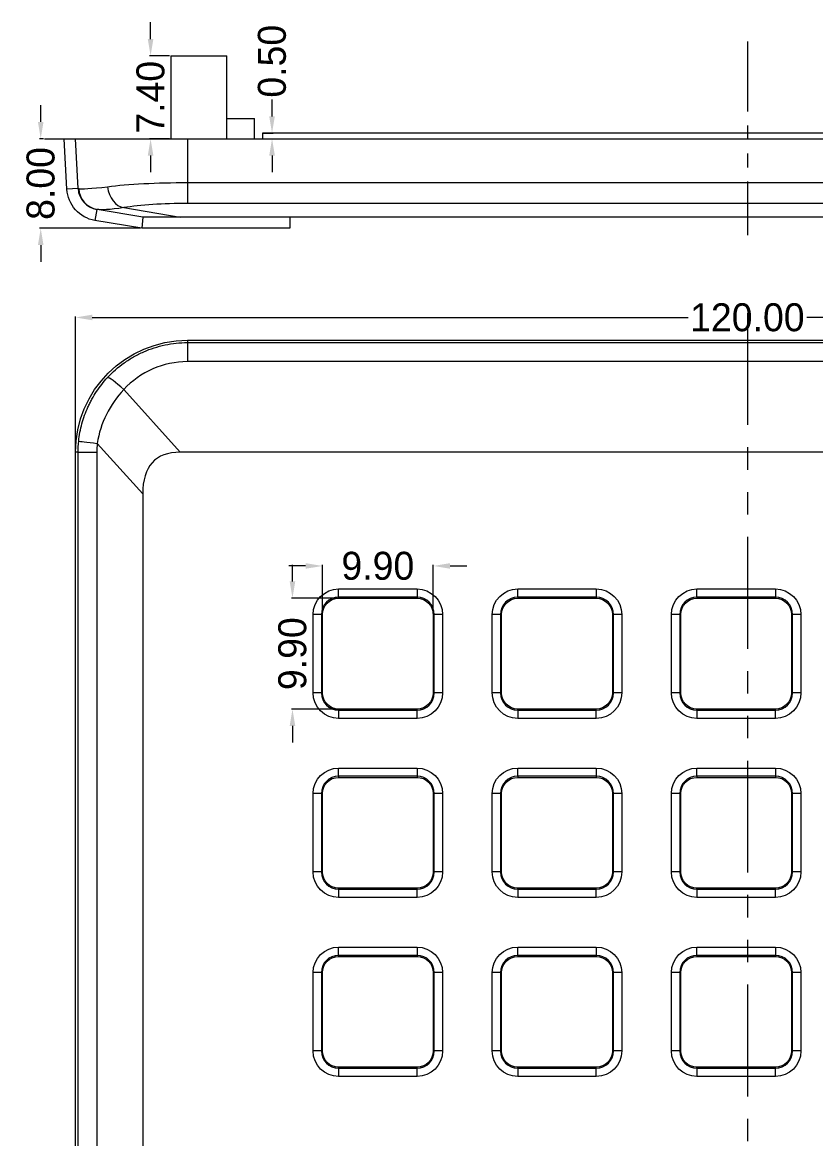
# Model space of a CAD drawing. Extents: x 18 to 718, y 389 to 747.
# Drawn here: x 23.6 to 94.5, y 642.2 to 742 of the extents above; entities that cross this region are included whole.
import ezdxf

# ---------------------------------------------------------------- set-up
doc = ezdxf.new("R2010")
doc.units = 0
doc.header["$MEASUREMENT"] = 0
doc.linetypes.add('PHANTOM', pattern=[2.5, 1.25, -0.25, 0.25, -0.25, 0.25, -0.25])
doc.layers.add('10', color=7, linetype='Continuous')
doc.dimstyles.new('1', dxfattribs={"dimtxt": 2.5, "dimasz": 1.5, "dimexe": 0.1, "dimexo": 0.1, "dimgap": 0.09, "dimtad": 0, "dimzin": 0, "dimdsep": 46, "dimtxsty": 'Standard', "dimcen": 0, "dimclrd": 4, "dimclre": 4, "dimclrt": 3, "dimadec": 1, "dimazin": 0, "dimtfac": 1, "dimtofl": 0, "dimtmove": 0, "dimatfit": 3, "dimfxl": 0, "dimtolj": 1, "dimtzin": 0, "dimlwd": 9, "dimlwe": 9, "dimarcsym": 0})

# ---------------------------------------------------------------- blocks, each defined once
blk = doc.blocks.new('*D124')
at = {"color": 4, "linetype": 'Continuous', "lineweight": 9}
for p, q in [((28.352, 703.673), (28.352, 715.715)), ((29.852, 715.615), (83.054, 715.615)), ((146.852, 715.615), (93.651, 715.615)), ((148.352, 693.673), (148.352, 715.715))]:
    blk.add_line(p, q, dxfattribs=at)
for points in [[(29.852, 715.865), (29.852, 715.365), (28.352, 715.615)], [(146.852, 715.865), (146.852, 715.365), (148.352, 715.615)]]:
    blk.add_solid(points, dxfattribs=at)
at = {"layer": 'Defpoints', "color": 0, "linetype": 'Continuous', "lineweight": 9}
for p in [(148.352, 715.615), (28.352, 703.573), (148.352, 693.573)]:
    blk.add_point(p, dxfattribs=at)
at = {"color": 3, "linetype": 'Continuous', "lineweight": 9, "insert": (88.352, 715.615), "char_height": 2.5, "attachment_point": 5}
blk.add_mtext('\\A1;120.00', dxfattribs=at)
blk = doc.blocks.new('*D125')
at = {"color": 4, "linetype": 'Continuous', "lineweight": 9}
for p, q in [((47.728, 692.023), (47.728, 693.523)), ((51.752, 690.523), (47.628, 690.523)), ((51.752, 680.623), (47.628, 680.623)), ((47.728, 679.123), (47.728, 677.623))]:
    blk.add_line(p, q, dxfattribs=at)
for points in [[(47.478, 692.023), (47.978, 692.023), (47.728, 690.523)], [(47.478, 679.123), (47.978, 679.123), (47.728, 680.623)]]:
    blk.add_solid(points, dxfattribs=at)
at = {"layer": 'Defpoints', "color": 0, "linetype": 'Continuous', "lineweight": 9}
for p in [(47.728, 690.523), (51.852, 690.523), (51.852, 680.623)]:
    blk.add_point(p, dxfattribs=at)
at = {"color": 3, "linetype": 'Continuous', "lineweight": 9, "insert": (47.728, 685.573), "char_height": 2.5, "attachment_point": 5, "rotation": 90}
blk.add_mtext('\\A1;9.90', dxfattribs=at)
blk = doc.blocks.new('*D126')
at = {"color": 4, "linetype": 'Continuous', "lineweight": 9}
for p, q in [((48.902, 693.411), (47.402, 693.411)), ((50.402, 689.173), (50.402, 693.511)), ((60.302, 689.173), (60.302, 693.511)), ((61.802, 693.411), (63.302, 693.411))]:
    blk.add_line(p, q, dxfattribs=at)
for points in [[(48.902, 693.661), (48.902, 693.161), (50.402, 693.411)], [(61.802, 693.661), (61.802, 693.161), (60.302, 693.411)]]:
    blk.add_solid(points, dxfattribs=at)
at = {"layer": 'Defpoints', "color": 0, "linetype": 'Continuous', "lineweight": 9}
for p in [(60.302, 693.411), (50.402, 689.073), (60.302, 689.073)]:
    blk.add_point(p, dxfattribs=at)
at = {"color": 3, "linetype": 'Continuous', "lineweight": 9, "insert": (55.352, 693.411), "char_height": 2.5, "attachment_point": 5}
blk.add_mtext('\\A1;9.90', dxfattribs=at)
blk = doc.blocks.new('*D201')
at = {"color": 4, "linetype": 'Continuous', "lineweight": 9}
for p, q in [((25.245, 733.086), (25.245, 734.586)), ((25.484, 731.586), (25.145, 731.586)), ((34.17, 723.586), (25.145, 723.586)), ((25.245, 722.086), (25.245, 720.586))]:
    blk.add_line(p, q, dxfattribs=at)
for points in [[(24.995, 733.086), (25.495, 733.086), (25.245, 731.586)], [(24.995, 722.086), (25.495, 722.086), (25.245, 723.586)]]:
    blk.add_solid(points, dxfattribs=at)
at = {"layer": 'Defpoints', "color": 0, "linetype": 'Continuous', "lineweight": 9}
for p in [(25.584, 731.586), (25.245, 723.586), (34.27, 723.586)]:
    blk.add_point(p, dxfattribs=at)
at = {"color": 3, "linetype": 'Continuous', "lineweight": 9, "insert": (25.245, 727.586), "char_height": 2.5, "attachment_point": 5, "rotation": 90}
blk.add_mtext('\\A1;8.00', dxfattribs=at)
blk = doc.blocks.new('*D202')
at = {"color": 4, "linetype": 'Continuous', "lineweight": 9}
for p, q in [((45.904, 733.586), (45.904, 735.086)), ((45.152, 732.086), (46.004, 732.086)), ((45.152, 731.586), (46.004, 731.586)), ((45.904, 730.086), (45.904, 728.586))]:
    blk.add_line(p, q, dxfattribs=at)
for points in [[(45.654, 733.586), (46.154, 733.586), (45.904, 732.086)], [(45.654, 730.086), (46.154, 730.086), (45.904, 731.586)]]:
    blk.add_solid(points, dxfattribs=at)
at = {"layer": 'Defpoints', "color": 0, "linetype": 'Continuous', "lineweight": 9}
for p in [(45.052, 732.086), (45.052, 731.586), (45.904, 732.086)]:
    blk.add_point(p, dxfattribs=at)
at = {"color": 3, "linetype": 'Continuous', "lineweight": 9, "insert": (45.904, 738.509), "char_height": 2.5, "attachment_point": 5, "rotation": 90}
blk.add_mtext('\\A1;0.50', dxfattribs=at)
blk = doc.blocks.new('*D212')
at = {"color": 4, "linetype": 'Continuous', "lineweight": 9}
for p, q in [((35.057, 740.486), (35.057, 741.986)), ((36.752, 738.986), (34.957, 738.986)), ((36.752, 731.586), (34.957, 731.586)), ((35.057, 730.086), (35.057, 728.586))]:
    blk.add_line(p, q, dxfattribs=at)
for points in [[(34.807, 740.486), (35.307, 740.486), (35.057, 738.986)], [(34.807, 730.086), (35.307, 730.086), (35.057, 731.586)]]:
    blk.add_solid(points, dxfattribs=at)
at = {"layer": 'Defpoints', "color": 0, "linetype": 'Continuous', "lineweight": 9}
for p in [(35.057, 738.986), (36.852, 738.986), (36.852, 731.586)]:
    blk.add_point(p, dxfattribs=at)
at = {"color": 3, "linetype": 'Continuous', "lineweight": 9, "insert": (35.057, 735.286), "char_height": 2.5, "attachment_point": 5, "rotation": 90}
blk.add_mtext('\\A1;7.40', dxfattribs=at)

msp = doc.modelspace()

# ---------------------------------------------------------------- linework, layer by layer
at = {"layer": '10', "color": 1, "linetype": 'PHANTOM', "lineweight": 9, "ltscale": 5}
msp.add_line((88.352, 740.271), (88.352, 722.971), dxfattribs=at)
at = {"layer": '10', "color": 7, "linetype": 'Continuous', "lineweight": 9}
for p, q in [((36.852, 738.986), (39.352, 738.986)), ((36.852, 738.986), (36.852, 731.586)), ((39.352, 738.986), (41.852, 738.986)), ((41.852, 731.586), (41.852, 738.986)), ((41.852, 733.386), (42.352, 733.386)), ((42.352, 733.386), (44.352, 733.386)), ((44.352, 731.586), (44.352, 733.386)), ((27.587, 727.085), (27.351, 731.586)), ((27.351, 731.586), (28.352, 731.586)), ((28.352, 731.586), (38.352, 731.586)), ((28.586, 727.137), (28.352, 731.586)), ((38.352, 731.586), (38.352, 727.673)), ((38.352, 731.586), (115.791, 731.586)), ((45.052, 732.086), (45.052, 731.586)), ((101.352, 732.086), (45.052, 732.086)), ((38.352, 727.673), (38.352, 725.8)), ((38.352, 727.673), (115.791, 727.673)), ((28.586, 727.137), (27.587, 727.085)), ((30.254, 725.269), (30.09, 724.283)), ((30.295, 725.262), (30.254, 725.269)), ((34.352, 724.586), (30.295, 725.262)), ((32.665, 725.426), (37.708, 724.586)), ((115.791, 725.8), (38.352, 725.8)), ((34.27, 723.586), (30.09, 724.283)), ((34.352, 724.586), (34.27, 723.586)), ((37.708, 724.586), (34.352, 724.586)), ((119.787, 724.586), (37.708, 724.586)), ((47.503, 724.586), (47.503, 723.586)), ((47.503, 723.586), (34.27, 723.586)), ((38.352, 713.573), (38.352, 713.367)), ((38.352, 713.573), (115.791, 713.573)), ((38.352, 713.367), (38.352, 711.667)), ((38.352, 713.367), (115.791, 713.367)), ((115.791, 711.667), (38.352, 711.667)), ((32.665, 709.176), (37.708, 703.573)), ((34.352, 699.854), (30.295, 704.362)), ((28.586, 703.573), (28.352, 703.573)), ((28.352, 636.273), (28.352, 703.573)), ((28.586, 703.573), (30.254, 703.573)), ((28.586, 636.273), (28.586, 703.573)), ((30.254, 703.573), (30.254, 636.273)), ((119.787, 703.573), (37.708, 703.573)), ((34.352, 699.854), (34.352, 636.273)), ((51.852, 691.354), (58.852, 691.354)), ((51.852, 690.617), (51.852, 691.354)), ((58.852, 691.354), (58.852, 690.617)), ((67.852, 691.354), (74.852, 691.354)), ((67.852, 690.617), (67.852, 691.354)), ((74.852, 691.354), (74.852, 690.617)), ((83.852, 691.354), (90.852, 691.354)), ((83.852, 690.617), (83.852, 691.354)), ((90.852, 691.354), (90.852, 690.617)), ((58.852, 690.617), (51.852, 690.617)), ((51.852, 690.617), (51.852, 690.523)), ((51.852, 690.523), (58.852, 690.523)), ((58.852, 690.617), (58.852, 690.523)), ((74.852, 690.617), (67.852, 690.617)), ((67.852, 690.617), (67.852, 690.523)), ((67.852, 690.523), (74.852, 690.523)), ((74.852, 690.617), (74.852, 690.523)), ((90.852, 690.617), (83.852, 690.617)), ((83.852, 690.617), (83.852, 690.523)), ((83.852, 690.523), (90.852, 690.523)), ((90.852, 690.617), (90.852, 690.523)), ((49.571, 682.073), (49.571, 689.073)), ((50.308, 689.073), (49.571, 689.073)), ((50.308, 689.073), (50.308, 682.073)), ((50.308, 689.073), (50.402, 689.073)), ((50.402, 682.073), (50.402, 689.073)), ((60.302, 689.073), (60.302, 682.073)), ((60.397, 689.073), (60.302, 689.073)), ((60.397, 682.073), (60.397, 689.073)), ((61.133, 689.073), (60.397, 689.073)), ((61.133, 689.073), (61.133, 682.073)), ((66.308, 689.073), (65.571, 689.073)), ((65.571, 682.073), (65.571, 689.073)), ((66.308, 689.073), (66.308, 682.073)), ((66.308, 689.073), (66.402, 689.073)), ((66.402, 682.073), (66.402, 689.073)), ((76.302, 689.073), (76.302, 682.073)), ((76.397, 689.073), (76.302, 689.073)), ((77.133, 689.073), (76.397, 689.073)), ((76.397, 682.073), (76.397, 689.073)), ((77.133, 689.073), (77.133, 682.073)), ((81.571, 682.073), (81.571, 689.073)), ((82.308, 689.073), (81.571, 689.073)), ((82.308, 689.073), (82.308, 682.073)), ((82.308, 689.073), (82.402, 689.073)), ((82.402, 682.073), (82.402, 689.073)), ((92.302, 689.073), (92.302, 682.073)), ((92.397, 689.073), (92.302, 689.073)), ((92.397, 682.073), (92.397, 689.073)), ((93.133, 689.073), (92.397, 689.073)), ((93.133, 689.073), (93.133, 682.073)), ((50.308, 682.073), (49.571, 682.073)), ((50.308, 682.073), (50.402, 682.073)), ((60.397, 682.073), (60.302, 682.073)), ((61.133, 682.073), (60.397, 682.073)), ((66.308, 682.073), (65.571, 682.073)), ((66.308, 682.073), (66.402, 682.073)), ((76.397, 682.073), (76.302, 682.073)), ((77.133, 682.073), (76.397, 682.073)), ((82.308, 682.073), (81.571, 682.073)), ((82.308, 682.073), (82.402, 682.073)), ((92.397, 682.073), (92.302, 682.073)), ((93.133, 682.073), (92.397, 682.073)), ((51.852, 680.528), (51.852, 680.623)), ((58.852, 680.623), (51.852, 680.623)), ((51.852, 680.528), (51.852, 679.792)), ((51.852, 680.528), (58.852, 680.528)), ((58.852, 680.528), (58.852, 680.623)), ((58.852, 679.792), (58.852, 680.528)), ((74.852, 680.623), (67.852, 680.623)), ((67.852, 680.528), (67.852, 680.623)), ((67.852, 680.528), (67.852, 679.792)), ((67.852, 680.528), (74.852, 680.528)), ((74.852, 680.528), (74.852, 680.623)), ((74.852, 679.792), (74.852, 680.528)), ((90.852, 680.623), (83.852, 680.623)), ((83.852, 680.528), (83.852, 680.623)), ((83.852, 680.528), (83.852, 679.792)), ((83.852, 680.528), (90.852, 680.528)), ((90.852, 680.528), (90.852, 680.623)), ((90.852, 679.792), (90.852, 680.528)), ((58.852, 679.792), (51.852, 679.792)), ((74.852, 679.792), (67.852, 679.792)), ((90.852, 679.792), (83.852, 679.792)), ((51.852, 675.354), (58.852, 675.354)), ((51.852, 674.617), (51.852, 675.354)), ((58.852, 675.354), (58.852, 674.617)), ((67.852, 675.354), (74.852, 675.354)), ((67.852, 674.617), (67.852, 675.354)), ((74.852, 675.354), (74.852, 674.617)), ((83.852, 675.354), (90.852, 675.354)), ((83.852, 674.617), (83.852, 675.354)), ((90.852, 675.354), (90.852, 674.617)), ((58.852, 674.617), (51.852, 674.617)), ((51.852, 674.617), (51.852, 674.523)), ((51.852, 674.523), (58.852, 674.523)), ((58.852, 674.617), (58.852, 674.523)), ((74.852, 674.617), (67.852, 674.617)), ((67.852, 674.617), (67.852, 674.523)), ((67.852, 674.523), (74.852, 674.523)), ((74.852, 674.617), (74.852, 674.523)), ((90.852, 674.617), (83.852, 674.617)), ((83.852, 674.617), (83.852, 674.523)), ((83.852, 674.523), (90.852, 674.523)), ((90.852, 674.617), (90.852, 674.523)), ((49.571, 666.073), (49.571, 673.073)), ((50.308, 673.073), (49.571, 673.073)), ((50.308, 673.073), (50.308, 666.073)), ((50.308, 673.073), (50.402, 673.073)), ((50.402, 666.073), (50.402, 673.073)), ((60.397, 673.073), (60.302, 673.073)), ((60.302, 673.073), (60.302, 666.073)), ((61.133, 673.073), (60.397, 673.073)), ((60.397, 666.073), (60.397, 673.073)), ((61.133, 673.073), (61.133, 666.073)), ((65.571, 666.073), (65.571, 673.073)), ((66.308, 673.073), (65.571, 673.073)), ((66.308, 673.073), (66.308, 666.073)), ((66.308, 673.073), (66.402, 673.073)), ((66.402, 666.073), (66.402, 673.073)), ((76.397, 673.073), (76.302, 673.073)), ((76.302, 673.073), (76.302, 666.073)), ((77.133, 673.073), (76.397, 673.073)), ((76.397, 666.073), (76.397, 673.073)), ((77.133, 673.073), (77.133, 666.073)), ((81.571, 666.073), (81.571, 673.073)), ((82.308, 673.073), (81.571, 673.073)), ((82.308, 673.073), (82.308, 666.073)), ((82.308, 673.073), (82.402, 673.073)), ((82.402, 666.073), (82.402, 673.073)), ((92.397, 673.073), (92.302, 673.073)), ((92.302, 673.073), (92.302, 666.073)), ((93.133, 673.073), (92.397, 673.073)), ((92.397, 666.073), (92.397, 673.073)), ((93.133, 673.073), (93.133, 666.073)), ((50.308, 666.073), (49.571, 666.073)), ((50.308, 666.073), (50.402, 666.073)), ((60.397, 666.073), (60.302, 666.073)), ((61.133, 666.073), (60.397, 666.073)), ((66.308, 666.073), (65.571, 666.073)), ((66.308, 666.073), (66.402, 666.073)), ((76.397, 666.073), (76.302, 666.073)), ((77.133, 666.073), (76.397, 666.073)), ((82.308, 666.073), (81.571, 666.073)), ((82.308, 666.073), (82.402, 666.073)), ((92.397, 666.073), (92.302, 666.073)), ((93.133, 666.073), (92.397, 666.073)), ((58.852, 664.623), (51.852, 664.623)), ((51.852, 664.528), (51.852, 664.623)), ((51.852, 664.528), (51.852, 663.792)), ((51.852, 664.528), (58.852, 664.528)), ((58.852, 664.528), (58.852, 664.623)), ((58.852, 663.792), (58.852, 664.528)), ((74.852, 664.623), (67.852, 664.623)), ((67.852, 664.528), (67.852, 664.623)), ((67.852, 664.528), (67.852, 663.792)), ((67.852, 664.528), (74.852, 664.528)), ((74.852, 664.528), (74.852, 664.623)), ((74.852, 663.792), (74.852, 664.528)), ((83.852, 664.528), (83.852, 664.623)), ((90.852, 664.623), (83.852, 664.623)), ((83.852, 664.528), (83.852, 663.792)), ((83.852, 664.528), (90.852, 664.528)), ((90.852, 664.528), (90.852, 664.623)), ((90.852, 663.792), (90.852, 664.528)), ((58.852, 663.792), (51.852, 663.792)), ((74.852, 663.792), (67.852, 663.792)), ((90.852, 663.792), (83.852, 663.792)), ((51.852, 659.354), (58.852, 659.354)), ((51.852, 658.617), (51.852, 659.354)), ((58.852, 659.354), (58.852, 658.617)), ((67.852, 659.354), (74.852, 659.354)), ((67.852, 658.617), (67.852, 659.354)), ((74.852, 659.354), (74.852, 658.617)), ((83.852, 658.617), (83.852, 659.354)), ((83.852, 659.354), (90.852, 659.354)), ((90.852, 659.354), (90.852, 658.617)), ((58.852, 658.617), (51.852, 658.617)), ((51.852, 658.617), (51.852, 658.523)), ((51.852, 658.523), (58.852, 658.523)), ((58.852, 658.617), (58.852, 658.523)), ((74.852, 658.617), (67.852, 658.617)), ((67.852, 658.617), (67.852, 658.523)), ((67.852, 658.523), (74.852, 658.523)), ((74.852, 658.617), (74.852, 658.523)), ((90.852, 658.617), (83.852, 658.617)), ((83.852, 658.617), (83.852, 658.523)), ((83.852, 658.523), (90.852, 658.523)), ((90.852, 658.617), (90.852, 658.523)), ((50.308, 657.073), (49.571, 657.073)), ((49.571, 650.073), (49.571, 657.073)), ((50.308, 657.073), (50.308, 650.073)), ((50.308, 657.073), (50.402, 657.073)), ((50.402, 650.073), (50.402, 657.073)), ((60.397, 657.073), (60.302, 657.073)), ((60.302, 657.073), (60.302, 650.073)), ((61.133, 657.073), (60.397, 657.073)), ((60.397, 650.073), (60.397, 657.073)), ((61.133, 657.073), (61.133, 650.073)), ((65.571, 650.073), (65.571, 657.073)), ((66.308, 657.073), (65.571, 657.073)), ((66.308, 657.073), (66.308, 650.073)), ((66.308, 657.073), (66.402, 657.073)), ((66.402, 650.073), (66.402, 657.073)), ((76.397, 657.073), (76.302, 657.073)), ((76.302, 657.073), (76.302, 650.073)), ((77.133, 657.073), (76.397, 657.073)), ((76.397, 650.073), (76.397, 657.073)), ((77.133, 657.073), (77.133, 650.073)), ((82.308, 657.073), (81.571, 657.073)), ((81.571, 650.073), (81.571, 657.073)), ((82.308, 657.073), (82.308, 650.073)), ((82.308, 657.073), (82.402, 657.073)), ((82.402, 650.073), (82.402, 657.073)), ((92.302, 657.073), (92.302, 650.073)), ((92.397, 657.073), (92.302, 657.073)), ((93.133, 657.073), (92.397, 657.073)), ((92.397, 650.073), (92.397, 657.073)), ((93.133, 657.073), (93.133, 650.073)), ((50.308, 650.073), (49.571, 650.073)), ((50.308, 650.073), (50.402, 650.073)), ((60.397, 650.073), (60.302, 650.073)), ((61.133, 650.073), (60.397, 650.073)), ((66.308, 650.073), (65.571, 650.073)), ((66.308, 650.073), (66.402, 650.073)), ((76.397, 650.073), (76.302, 650.073)), ((77.133, 650.073), (76.397, 650.073)), ((82.308, 650.073), (81.571, 650.073)), ((82.308, 650.073), (82.402, 650.073)), ((92.397, 650.073), (92.302, 650.073)), ((93.133, 650.073), (92.397, 650.073)), ((51.852, 648.528), (51.852, 648.623)), ((58.852, 648.623), (51.852, 648.623)), ((51.852, 648.528), (51.852, 647.792)), ((51.852, 648.528), (58.852, 648.528)), ((58.852, 648.528), (58.852, 648.623)), ((58.852, 647.792), (58.852, 648.528)), ((67.852, 648.528), (67.852, 648.623)), ((74.852, 648.623), (67.852, 648.623)), ((67.852, 648.528), (67.852, 647.792)), ((67.852, 648.528), (74.852, 648.528)), ((74.852, 648.528), (74.852, 648.623)), ((74.852, 647.792), (74.852, 648.528)), ((83.852, 648.528), (83.852, 648.623)), ((90.852, 648.623), (83.852, 648.623)), ((83.852, 648.528), (83.852, 647.792)), ((83.852, 648.528), (90.852, 648.528)), ((90.852, 648.528), (90.852, 648.623)), ((90.852, 647.792), (90.852, 648.528)), ((58.852, 647.792), (51.852, 647.792)), ((74.852, 647.792), (67.852, 647.792)), ((90.852, 647.792), (83.852, 647.792))]:
    msp.add_line(p, q, dxfattribs=at)
at = {"layer": '10', "color": 1, "linetype": 'PHANTOM', "lineweight": 9, "ltscale": 8}
for p, q in [((25.584, 731.586), (151.354, 731.586)), ((88.352, 716.013), (88.352, 532.127))]:
    msp.add_line(p, q, dxfattribs=at)
at = {"layer": '10', "color": 7, "linetype": 'Continuous', "lineweight": 9, "extrusion": (0, 0, -1)}
for centre, radius, start, end in [((-30.583, 727.242), 3, 279.46232, 357), ((-38.352, 703.573), 10, 0, 90), ((-51.852, 689.073), 2.281, 0, 90), ((-58.852, 689.073), 2.281, 90, 180), ((-67.852, 689.073), 2.281, 0, 90), ((-74.852, 689.073), 2.281, 90, 180), ((-83.852, 689.073), 2.281, 0, 90), ((-90.852, 689.073), 2.281, 90, 180), ((-51.852, 689.073), 1.45, 0, 90), ((-58.852, 689.073), 1.45, 90, 180), ((-67.852, 689.073), 1.45, 0, 90), ((-74.852, 689.073), 1.45, 90, 180), ((-83.852, 689.073), 1.45, 0, 90), ((-90.852, 689.073), 1.45, 90, 180), ((-51.852, 682.073), 2.281, 270, 0), ((-51.852, 682.073), 1.45, 270, 0), ((-58.852, 682.073), 2.281, 180, 270), ((-58.852, 682.073), 1.45, 180, 270), ((-67.852, 682.073), 2.281, 270, 0), ((-67.852, 682.073), 1.45, 270, 0), ((-74.852, 682.073), 2.281, 180, 270), ((-74.852, 682.073), 1.45, 180, 270), ((-83.852, 682.073), 2.281, 270, 0), ((-83.852, 682.073), 1.45, 270, 0), ((-90.852, 682.073), 2.281, 180, 270), ((-90.852, 682.073), 1.45, 180, 270), ((-51.852, 673.073), 2.281, 0, 90), ((-58.852, 673.073), 2.281, 90, 180), ((-67.852, 673.073), 2.281, 0, 90), ((-74.852, 673.073), 2.281, 90, 180), ((-83.852, 673.073), 2.281, 0, 90), ((-90.852, 673.073), 2.281, 90, 180), ((-51.852, 673.073), 1.45, 0, 90), ((-58.852, 673.073), 1.45, 90, 180), ((-67.852, 673.073), 1.45, 0, 90), ((-74.852, 673.073), 1.45, 90, 180), ((-83.852, 673.073), 1.45, 0, 90), ((-90.852, 673.073), 1.45, 90, 180), ((-51.852, 666.073), 2.281, 270, 0), ((-51.852, 666.073), 1.45, 270, 0), ((-58.852, 666.073), 2.281, 180, 270), ((-58.852, 666.073), 1.45, 180, 270), ((-67.852, 666.073), 2.281, 270, 0), ((-67.852, 666.073), 1.45, 270, 0), ((-74.852, 666.073), 2.281, 180, 270), ((-74.852, 666.073), 1.45, 180, 270), ((-83.852, 666.073), 2.281, 270, 0), ((-83.852, 666.073), 1.45, 270, 0), ((-90.852, 666.073), 2.281, 180, 270), ((-90.852, 666.073), 1.45, 180, 270), ((-51.852, 657.073), 2.281, 0, 90), ((-58.852, 657.073), 2.281, 90, 180), ((-67.852, 657.073), 2.281, 0, 90), ((-74.852, 657.073), 2.281, 90, 180), ((-83.852, 657.073), 2.281, 0, 90), ((-90.852, 657.073), 2.281, 90, 180), ((-51.852, 657.073), 1.45, 0, 90), ((-58.852, 657.073), 1.45, 90, 180), ((-67.852, 657.073), 1.45, 0, 90), ((-74.852, 657.073), 1.45, 90, 180), ((-83.852, 657.073), 1.45, 0, 90), ((-90.852, 657.073), 1.45, 90, 180), ((-51.852, 650.073), 2.281, 270, 0), ((-51.852, 650.073), 1.45, 270, 0), ((-58.852, 650.073), 2.281, 180, 270), ((-58.852, 650.073), 1.45, 180, 270), ((-67.852, 650.073), 2.281, 270, 0), ((-67.852, 650.073), 1.45, 270, 0), ((-74.852, 650.073), 2.281, 180, 270), ((-74.852, 650.073), 1.45, 180, 270), ((-83.852, 650.073), 2.281, 270, 0), ((-83.852, 650.073), 1.45, 270, 0), ((-90.852, 650.073), 2.281, 180, 270), ((-90.852, 650.073), 1.45, 180, 270)]:
    msp.add_arc(centre, radius, start, end, dxfattribs=at)
at = {"layer": '10', "color": 7, "linetype": 'Continuous', "lineweight": 9}
for centre, radius, start, end in [((30.583, 727.242), 2, 183, 260.53768), ((51.852, 689.073), 1.544, 90, 180), ((58.852, 689.073), 1.544, 0, 90), ((67.852, 689.073), 1.544, 90, 180), ((74.852, 689.073), 1.544, 0, 90), ((83.852, 689.073), 1.544, 90, 180), ((90.852, 689.073), 1.544, 0, 90), ((51.852, 682.073), 1.544, 180, 270), ((58.852, 682.073), 1.544, 270, 0), ((67.852, 682.073), 1.544, 180, 270), ((74.852, 682.073), 1.544, 270, 0), ((83.852, 682.073), 1.544, 180, 270), ((90.852, 682.073), 1.544, 270, 0), ((51.852, 673.073), 1.544, 90, 180), ((58.852, 673.073), 1.544, 0, 90), ((67.852, 673.073), 1.544, 90, 180), ((74.852, 673.073), 1.544, 0, 90), ((83.852, 673.073), 1.544, 90, 180), ((90.852, 673.073), 1.544, 0, 90), ((51.852, 666.073), 1.544, 180, 270), ((58.852, 666.073), 1.544, 270, 0), ((67.852, 666.073), 1.544, 180, 270), ((74.852, 666.073), 1.544, 270, 0), ((83.852, 666.073), 1.544, 180, 270), ((90.852, 666.073), 1.544, 270, 0), ((51.852, 657.073), 1.544, 90, 180), ((58.852, 657.073), 1.544, 0, 90), ((67.852, 657.073), 1.544, 90, 180), ((74.852, 657.073), 1.544, 0, 90), ((83.852, 657.073), 1.544, 90, 180), ((90.852, 657.073), 1.544, 0, 90), ((51.852, 650.073), 1.544, 180, 270), ((58.852, 650.073), 1.544, 270, 0), ((67.852, 650.073), 1.544, 180, 270), ((74.852, 650.073), 1.544, 270, 0), ((83.852, 650.073), 1.544, 180, 270), ((90.852, 650.073), 1.544, 270, 0)]:
    msp.add_arc(centre, radius, start, end, dxfattribs=at)
for centre, major_axis, ratio, start_param, end_param in [((32.665, 727.404), (-0.321, 1.974), 0.730653, 1.5052, 2.922576), ((30.623, 727.235), (0.329, 1.973), 0.994585, 1.787434, 3.141593), ((38.352, 724.639), (-7.737, 0), 0.150005, 4.712389, 5.53816), ((38.352, 703.93), (0, 7.737), 0.999969, 0, 0.825771), ((32.665, 708.879), (-1.47, 1.356), 0.109598, 4.813131, 6.230508), ((30.623, 704.362), (-1.989, 0.205), 0.017085, 0.052368, 1.406526), ((37.956, 703.573), (-7.702, 0), 0.999962, 6.180481, 6.283185), ((171.215, 551.894), (135.836, -150.929), 0.110808, 3.042195, 3.264096)]:
    msp.add_ellipse(centre, major_axis=major_axis, ratio=ratio, start_param=start_param, end_param=end_param, dxfattribs=at)
for points in [[(28.636, 727.13), (28.855, 727.101), (29.762, 727.113), (31.205, 727.3)], [(28.583, 727.137), (28.588, 727.137), (28.603, 727.135), (28.636, 727.13)], [(32.665, 725.426), (31.418, 725.227), (30.565, 725.217), (30.295, 725.262)], [(32.665, 709.176), (31.418, 707.848), (30.565, 706.176), (30.295, 704.362)], [(28.586, 703.573), (28.586, 703.904), (28.603, 704.235), (28.636, 704.565)]]:
    msp.add_open_spline(points, degree=3, dxfattribs=at)
for points, knots in [([(31.205, 727.3), (32.118, 727.418), (33.222, 727.511), (35.669, 727.639), (37.002, 727.673), (38.352, 727.673)], [0, 0, 0, 0, 0.5, 0.5, 1, 1, 1, 1]), ([(31.205, 710.241), (31.662, 710.735), (32.161, 711.174), (32.973, 711.753), (33.254, 711.932), (33.692, 712.181), (33.841, 712.261), (34.141, 712.411), (34.293, 712.482), (35.058, 712.817), (35.691, 713.02), (36.674, 713.228), (37.008, 713.28), (37.678, 713.35), (38.015, 713.367), (38.352, 713.367)], [0, 0, 0, 0, 0.25, 0.25, 0.375, 0.375, 0.4375, 0.4375, 0.5, 0.5, 0.75, 0.75, 0.875, 0.875, 1, 1, 1, 1]), ([(28.636, 704.565), (28.691, 705.096), (28.788, 705.615), (29.063, 706.63), (29.24, 707.127), (29.515, 707.733), (29.573, 707.853), (29.692, 708.09), (29.754, 708.207), (29.946, 708.554), (30.083, 708.779), (30.519, 709.437), (30.844, 709.851), (31.205, 710.241)], [0, 0, 0, 0, 0.25, 0.25, 0.5, 0.5, 0.5625, 0.5625, 0.625, 0.625, 0.75, 0.75, 1, 1, 1, 1])]:
    msp.add_open_spline(points, degree=3, knots=knots, dxfattribs=at)

# ---------------------------------------------------------------- dimensions: what is measured, and where the dimension line sits
at = {"color": 6, "linetype": 'Continuous', "lineweight": 9}
for base, p1, p2, picture, middle in [((35.057, 738.986), (36.852, 731.586), (36.852, 738.986), '*D212', (35.057, 735.286)), ((45.904, 732.086), (45.052, 731.586), (45.052, 732.086), '*D202', (45.904, 738.509)), ((25.245, 723.586), (25.584, 731.586), (34.27, 723.586), '*D201', (25.245, 727.586))]:
    dim = msp.add_linear_dim(base=base, p1=p1, p2=p2, angle=90, dimstyle='1', dxfattribs=at)
    dim.commit()
    dim.dimension.update_dxf_attribs({"geometry": picture, "text_midpoint": middle})
at = {"linetype": 'Continuous', "lineweight": 9}
for base, p1, p2, picture, middle in [((148.352, 715.615), (28.352, 703.573), (148.352, 693.573), '*D124', (88.352, 715.615)), ((60.302, 693.411), (50.402, 689.073), (60.302, 689.073), '*D126', (55.352, 693.411))]:
    dim = msp.add_linear_dim(base=base, p1=p1, p2=p2, dimstyle='1', dxfattribs=at)
    dim.commit()
    dim.dimension.update_dxf_attribs({"geometry": picture, "text_midpoint": middle})
dim = msp.add_linear_dim(base=(47.728, 690.523), p1=(51.852, 680.623), p2=(51.852, 690.523), angle=90, dimstyle='1', dxfattribs=at)
dim.commit()
dim.dimension.update_dxf_attribs({"geometry": '*D125', "text_midpoint": (47.728, 685.573)})

doc.saveas('drawing.dxf')
